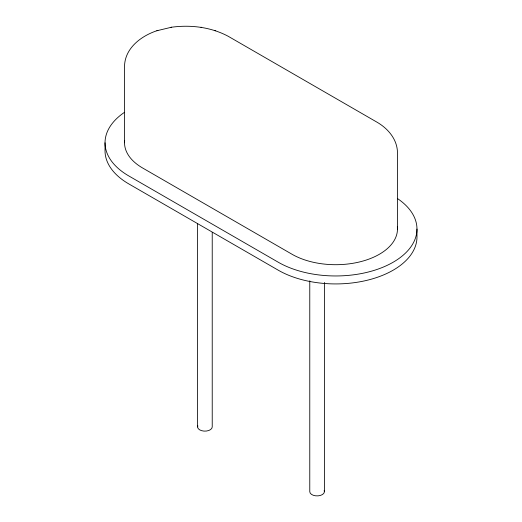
<?xml version="1.0" encoding="UTF-8"?>
<svg xmlns="http://www.w3.org/2000/svg" width="522" height="522" viewBox="0 0 522 522"><rect width="100%" height="100%" fill="white"/><g stroke="black" fill="none" stroke-linecap="round" stroke-linejoin="round"><path stroke-width="0.78" d="M157.872 30.498L156.854 30.746C141.286 35.92 125.15 47.952 124.536 65.818L124.536 142.787M171.059 27.346L171.581 27.216C190.771 24.638 210.849 27.066 228.081 36.214L377.223 122.318C387.976 128.621 397.033 139.093 397.464 152.072L397.464 229.047M156.854 30.746L171.581 27.216M214.718 30.498L215.736 30.746M201.009 27.216L201.538 27.346M416.974 229.047L416.974 237.008A81.269 46.921 0 0 1 366.803 280.353A81.269 46.921 0 0 1 278.239 270.187L128.83 183.927A81.269 46.921 0 0 1 105.026 150.747L105.026 142.787M324.397 282.435L324.397 491.678M309.774 280.81L309.774 491.678A7.315 4.222 0 0 0 318.042 495.861A7.315 4.222 0 0 0 324.149 490.582M212.226 232.329L212.226 426.918A7.315 4.222 0 0 1 203.958 431.1A7.315 4.222 0 0 1 197.851 425.822M197.603 223.377L197.603 426.918M124.517 112.308A81.269 46.921 0 0 0 128.83 175.96L278.239 262.22A81.269 46.921 0 0 0 390.874 263.493A81.269 46.921 0 0 0 397.483 198.562M397.333 226.724A61.766 35.659 0 0 1 361.185 261.529A61.766 35.659 0 0 1 292.033 254.26L142.623 167.999A61.766 35.659 0 0 1 124.667 140.464"/></g></svg>
